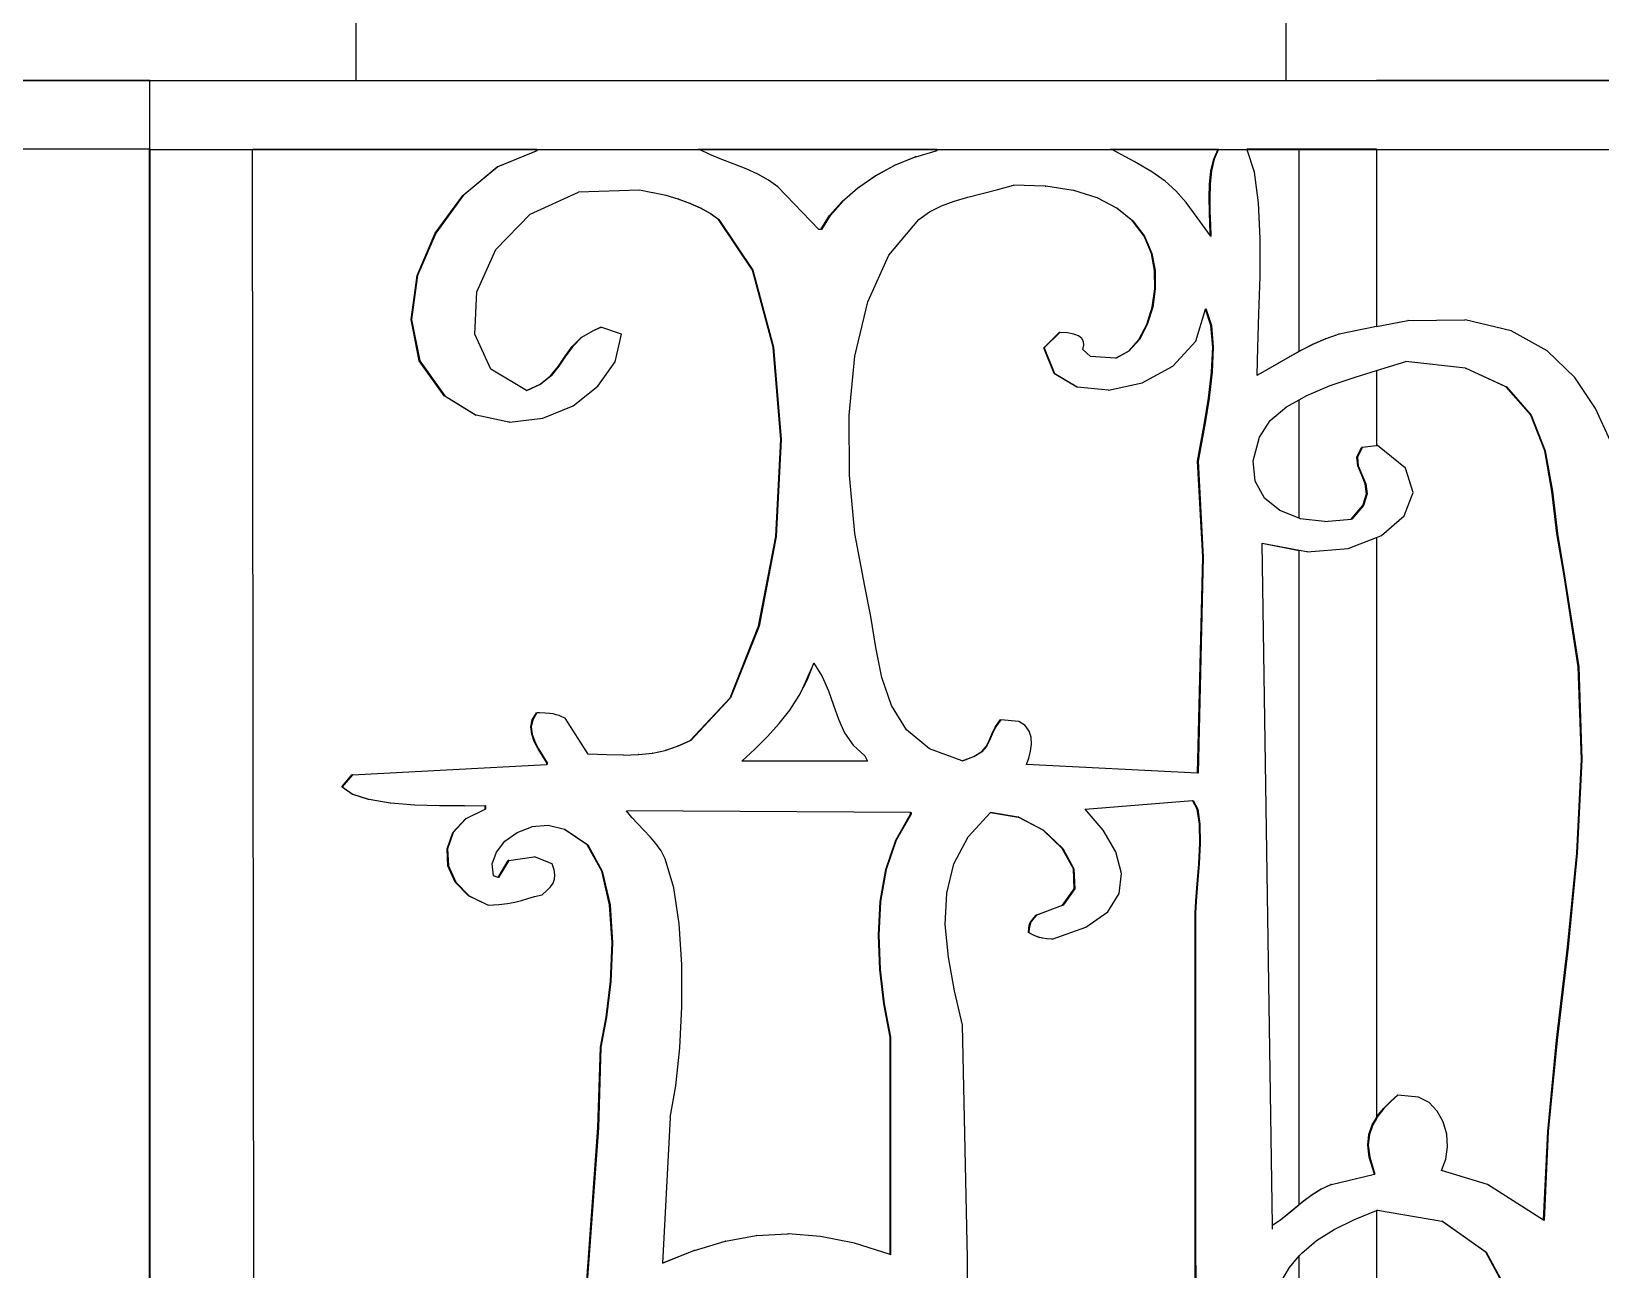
# Model space of a CAD drawing. Header units: inches. Extents: x 3672 to 10975, y -27382 to -746.
# Drawn here: x 4073.38 to 4088.57, y -26874.11 to -26862.12 of the extents above; entities that cross this region are included whole.
import ezdxf

# ---------------------------------------------------------------- set-up
doc = ezdxf.new("R2010")
doc.units = ezdxf.units.IN
doc.header["$LTSCALE"] = 17
doc.header["$MEASUREMENT"] = 0
doc.layers.add('25 BOT BAR', color=12, linetype='Continuous', lineweight=25)

# ---------------------------------------------------------------- blocks, each defined once
blk = doc.blocks.new('A$C99292ed1')
for p, q in [((2.519, 29.91), (0.015, 29.91)), ((2.519, 29.081), (2.519, 29.91)), ((2.519, 29.91), (3.227, 29.91)), ((3.227, 29.91), (13.639, 29.91)), ((13.639, 29.91), (14.387, 29.91)), ((36.749, 29.91), (14.387, 29.91)), ((2.514, 29.081), (0.839, 29.081)), ((2.514, 0), (2.514, 29.081)), ((2.519, 29.081), (2.514, 29.081)), ((2.519, 29.07), (2.519, 29.081)), ((3.511, 29.07), (2.519, 29.07)), ((2.519, 29.07), (2.519, 15.371)), ((3.511, 29.07), (3.511, 29.081)), ((3.511, 29.081), (6.259, 29.081)), ((3.524, 15.371), (3.511, 29.07)), ((6.259, 29.07), (3.511, 29.07)), ((5.88, 28.866), (6.259, 29.06)), ((6.263, 29.06), (5.884, 28.866)), ((6.259, 29.07), (6.259, 29.081)), ((6.259, 29.081), (6.263, 29.081)), ((6.259, 29.06), (6.259, 29.07)), ((6.263, 29.07), (6.259, 29.07)), ((6.263, 29.06), (6.259, 29.06)), ((6.263, 29.081), (6.263, 29.07)), ((7.844, 29.07), (6.263, 29.07)), ((6.263, 29.07), (6.263, 29.06)), ((7.844, 29.07), (7.826, 29.081)), ((7.826, 29.081), (10.127, 29.081)), ((7.938, 29.015), (7.844, 29.07)), ((10.127, 29.07), (7.844, 29.07)), ((8.054, 28.956), (7.938, 29.015)), ((9.929, 28.987), (10.127, 29.06)), ((10.127, 29.07), (10.127, 29.081)), ((10.127, 29.081), (10.132, 29.081)), ((10.127, 29.06), (10.127, 29.07)), ((10.132, 29.07), (10.127, 29.07)), ((10.132, 29.06), (10.127, 29.06)), ((10.132, 29.081), (10.132, 29.07)), ((11.834, 29.07), (10.132, 29.07)), ((10.132, 29.07), (10.132, 29.06)), ((11.834, 29.07), (11.818, 29.081)), ((11.818, 29.081), (12.855, 29.081)), ((12.044, 28.931), (11.834, 29.07)), ((12.851, 29.07), (11.834, 29.07)), ((12.812, 28.96), (12.851, 29.07)), ((12.856, 29.07), (12.817, 28.96)), ((12.851, 29.07), (12.855, 29.081)), ((12.856, 29.07), (12.851, 29.07)), ((12.855, 29.081), (12.859, 29.081)), ((12.859, 29.081), (12.856, 29.07)), ((13.135, 29.07), (12.856, 29.07)), ((13.135, 29.07), (13.132, 29.081)), ((13.639, 29.08), (13.132, 29.081)), ((13.206, 28.802), (13.135, 29.07)), ((13.639, 29.07), (13.135, 29.07)), ((14.387, 29.079), (13.639, 29.08)), ((13.639, 29.07), (13.639, 29.08)), ((14.387, 29.07), (13.639, 29.07)), ((13.639, 26.635), (13.639, 29.07)), ((14.387, 29.079), (14.387, 29.07)), ((14.387, 29.079), (22.979, 29.07)), ((14.387, 29.07), (14.387, 26.932)), ((22.979, 29.07), (14.387, 29.07)), ((5.545, 28.519), (5.88, 28.866)), ((5.884, 28.866), (5.55, 28.519)), ((5.884, 28.866), (5.88, 28.866)), ((8.172, 28.898), (8.054, 28.956)), ((8.289, 28.84), (8.172, 28.898)), ((9.537, 28.755), (9.726, 28.884)), ((9.731, 28.884), (9.542, 28.755)), ((9.726, 28.884), (9.924, 28.987)), ((9.731, 28.884), (9.726, 28.884)), ((9.929, 28.987), (9.731, 28.884)), ((9.929, 28.987), (9.924, 28.987)), ((12.213, 28.807), (12.044, 28.931)), ((12.786, 28.816), (12.812, 28.96)), ((12.817, 28.96), (12.791, 28.816)), ((12.817, 28.96), (12.812, 28.96)), ((8.4, 28.777), (8.289, 28.84)), ((8.503, 28.706), (8.4, 28.777)), ((8.594, 28.624), (8.503, 28.706)), ((9.365, 28.607), (9.537, 28.755)), ((9.542, 28.755), (9.37, 28.607)), ((9.542, 28.755), (9.537, 28.755)), ((12.342, 28.693), (12.213, 28.807)), ((12.773, 28.657), (12.786, 28.816)), ((12.791, 28.816), (12.778, 28.657)), ((12.791, 28.816), (12.786, 28.816)), ((13.247, 28.429), (13.206, 28.802)), ((6.199, 28.294), (6.666, 28.561)), ((7.255, 28.583), (6.666, 28.561)), ((7.383, 28.553), (7.255, 28.583)), ((7.388, 28.553), (7.383, 28.553)), ((7.51, 28.517), (7.388, 28.553)), ((8.59, 28.623), (8.591, 28.622)), ((8.991, 28.106), (8.594, 28.624)), ((9.216, 28.446), (9.365, 28.607)), ((9.37, 28.607), (9.221, 28.446)), ((9.37, 28.607), (9.365, 28.607)), ((10.434, 28.499), (10.723, 28.591)), ((10.723, 28.591), (10.875, 28.645)), ((11.182, 28.632), (10.875, 28.645)), ((11.182, 28.632), (11.187, 28.632)), ((11.453, 28.579), (11.187, 28.632)), ((11.458, 28.579), (11.453, 28.579)), ((11.684, 28.49), (11.458, 28.579)), ((12.447, 28.574), (12.342, 28.693)), ((12.545, 28.433), (12.447, 28.574)), ((12.769, 28.491), (12.773, 28.657)), ((12.778, 28.657), (12.773, 28.657)), ((12.778, 28.657), (12.774, 28.491)), ((5.279, 28.065), (5.545, 28.519)), ((5.55, 28.519), (5.284, 28.065)), ((5.55, 28.519), (5.545, 28.519)), ((7.515, 28.517), (7.51, 28.517)), ((7.63, 28.474), (7.515, 28.517)), ((7.743, 28.424), (7.63, 28.474)), ((7.635, 28.474), (7.63, 28.474)), ((7.635, 28.474), (7.748, 28.424)), ((7.846, 28.367), (7.743, 28.424)), ((7.748, 28.424), (7.743, 28.424)), ((7.748, 28.424), (7.851, 28.367)), ((9.096, 28.277), (9.216, 28.446)), ((9.221, 28.446), (9.101, 28.277)), ((9.221, 28.446), (9.216, 28.446)), ((10.177, 28.393), (10.301, 28.451)), ((10.301, 28.451), (10.434, 28.499)), ((11.875, 28.367), (11.684, 28.49)), ((11.688, 28.49), (11.684, 28.49)), ((11.688, 28.49), (11.879, 28.367)), ((12.652, 28.254), (12.545, 28.433)), ((12.771, 28.325), (12.769, 28.491)), ((12.774, 28.491), (12.769, 28.491)), ((12.774, 28.491), (12.776, 28.325)), ((13.262, 27.997), (13.247, 28.429)), ((5.867, 27.864), (6.199, 28.294)), ((7.939, 28.303), (7.846, 28.367)), ((7.851, 28.367), (7.846, 28.367)), ((7.851, 28.367), (7.944, 28.303)), ((8.019, 28.23), (7.939, 28.303)), ((7.944, 28.303), (7.939, 28.303)), ((7.944, 28.303), (8.024, 28.23)), ((9.011, 28.106), (9.096, 28.277)), ((9.101, 28.277), (9.016, 28.106)), ((9.101, 28.277), (9.096, 28.277)), ((9.958, 28.23), (10.062, 28.322)), ((10.062, 28.322), (10.177, 28.393)), ((12.026, 28.212), (11.875, 28.367)), ((11.879, 28.367), (11.875, 28.367)), ((11.879, 28.367), (12.031, 28.212)), ((12.78, 28.032), (12.652, 28.254)), ((12.776, 28.166), (12.771, 28.325)), ((12.776, 28.325), (12.771, 28.325)), ((12.776, 28.325), (12.781, 28.166)), ((8.349, 27.616), (8.019, 28.23)), ((8.024, 28.23), (8.019, 28.23)), ((8.024, 28.23), (8.354, 27.616)), ((9.011, 28.106), (8.991, 28.106)), ((9.016, 28.106), (9.011, 28.106)), ((9.669, 27.799), (9.958, 28.23)), ((12.138, 28.027), (12.026, 28.212)), ((12.031, 28.212), (12.026, 28.212)), ((12.031, 28.212), (12.142, 28.027)), ((12.78, 28.032), (12.776, 28.166)), ((12.781, 28.166), (12.776, 28.166)), ((12.781, 28.166), (12.785, 28.023)), ((5.104, 27.549), (5.279, 28.065)), ((5.284, 28.065), (5.109, 27.549)), ((5.284, 28.065), (5.279, 28.065)), ((12.21, 27.816), (12.138, 28.027)), ((12.142, 28.027), (12.138, 28.027)), ((12.142, 28.027), (12.215, 27.816)), ((12.785, 28.023), (12.78, 28.032)), ((13.261, 27.538), (13.262, 27.997)), ((5.683, 27.353), (5.867, 27.864)), ((9.466, 27.234), (9.669, 27.799)), ((12.24, 27.611), (12.21, 27.816)), ((12.215, 27.816), (12.21, 27.816)), ((12.215, 27.816), (12.245, 27.611)), ((5.045, 27.019), (5.104, 27.549)), ((5.109, 27.549), (5.049, 27.019)), ((5.109, 27.549), (5.104, 27.549)), ((8.548, 26.683), (8.349, 27.616)), ((8.354, 27.616), (8.349, 27.616)), ((8.354, 27.616), (8.553, 26.683)), ((12.242, 27.391), (12.24, 27.611)), ((12.245, 27.611), (12.24, 27.611)), ((12.245, 27.611), (12.247, 27.391)), ((13.25, 27.088), (13.261, 27.538)), ((5.663, 26.843), (5.683, 27.353)), ((12.217, 27.169), (12.242, 27.391)), ((12.247, 27.391), (12.222, 27.169)), ((12.247, 27.391), (12.242, 27.391)), ((9.341, 26.576), (9.466, 27.234)), ((12.165, 26.96), (12.217, 27.169)), ((12.222, 27.169), (12.17, 26.96)), ((12.222, 27.169), (12.217, 27.169)), ((12.64, 26.757), (12.733, 27.143)), ((12.733, 27.143), (12.736, 27.152)), ((12.786, 26.948), (12.733, 27.143)), ((12.736, 27.152), (12.79, 26.948)), ((13.238, 26.678), (13.25, 27.088)), ((5.124, 26.518), (5.045, 27.019)), ((5.049, 27.019), (5.045, 27.019)), ((5.049, 27.019), (5.129, 26.518)), ((6.69, 26.799), (6.804, 26.882)), ((6.809, 26.882), (6.694, 26.799)), ((6.804, 26.882), (6.879, 26.924)), ((6.809, 26.882), (6.804, 26.882)), ((6.881, 26.923), (6.809, 26.882)), ((6.879, 26.924), (6.881, 26.923)), ((6.883, 26.924), (6.881, 26.923)), ((7.082, 26.841), (6.883, 26.924)), ((12.088, 26.777), (12.165, 26.96)), ((12.17, 26.96), (12.093, 26.777)), ((12.17, 26.96), (12.165, 26.96)), ((12.803, 26.683), (12.786, 26.948)), ((12.79, 26.948), (12.786, 26.948)), ((12.79, 26.948), (12.808, 26.683)), ((14.387, 26.932), (14.025, 26.841)), ((14.387, 26.932), (14.69, 27.007)), ((14.694, 27.007), (14.69, 27.007)), ((14.694, 27.007), (15.241, 27.015)), ((15.246, 27.015), (15.241, 27.015)), ((15.69, 26.883), (15.246, 27.015)), ((16.04, 26.64), (15.69, 26.883)), ((5.818, 26.417), (5.663, 26.843)), ((6.605, 26.694), (6.69, 26.799)), ((6.694, 26.799), (6.61, 26.694)), ((6.694, 26.799), (6.69, 26.799)), ((7.019, 26.508), (7.082, 26.841)), ((11.169, 26.675), (11.317, 26.862)), ((11.322, 26.862), (11.173, 26.675)), ((11.322, 26.862), (11.317, 26.862)), ((11.322, 26.862), (11.324, 26.861)), ((11.398, 26.856), (11.324, 26.861)), ((11.458, 26.842), (11.398, 26.856)), ((11.504, 26.82), (11.458, 26.842)), ((11.535, 26.79), (11.504, 26.82)), ((11.552, 26.752), (11.535, 26.79)), ((11.555, 26.707), (11.552, 26.752)), ((11.987, 26.636), (12.088, 26.777)), ((12.093, 26.777), (11.992, 26.636)), ((12.093, 26.777), (12.088, 26.777)), ((12.418, 26.454), (12.64, 26.757)), ((13.772, 26.72), (13.892, 26.785)), ((13.897, 26.785), (13.777, 26.72)), ((13.892, 26.785), (14.02, 26.841)), ((13.897, 26.785), (13.892, 26.785)), ((14.025, 26.841), (13.897, 26.785)), ((14.025, 26.841), (14.02, 26.841)), ((6.471, 26.455), (6.536, 26.576)), ((6.541, 26.576), (6.476, 26.455)), ((6.536, 26.576), (6.605, 26.694)), ((6.541, 26.576), (6.536, 26.576)), ((6.61, 26.694), (6.541, 26.576)), ((6.61, 26.694), (6.605, 26.694)), ((8.622, 25.565), (8.548, 26.683)), ((8.553, 26.683), (8.548, 26.683)), ((8.553, 26.683), (8.627, 25.565)), ((9.284, 25.862), (9.341, 26.576)), ((11.267, 26.365), (11.169, 26.675)), ((11.173, 26.675), (11.169, 26.675)), ((11.173, 26.675), (11.271, 26.365)), ((11.545, 26.654), (11.555, 26.707)), ((11.62, 26.571), (11.545, 26.654)), ((11.863, 26.551), (11.987, 26.636)), ((11.992, 26.636), (11.868, 26.551)), ((11.992, 26.636), (11.987, 26.636)), ((12.792, 26.381), (12.803, 26.683)), ((12.808, 26.683), (12.797, 26.381)), ((12.808, 26.683), (12.803, 26.683)), ((13.232, 26.346), (13.238, 26.678)), ((13.548, 26.571), (13.639, 26.635)), ((13.639, 26.631), (13.553, 26.571)), ((13.639, 26.635), (13.658, 26.648)), ((13.663, 26.648), (13.639, 26.631)), ((13.639, 26.631), (13.639, 26.635)), ((13.658, 26.648), (13.772, 26.72)), ((13.663, 26.648), (13.658, 26.648)), ((13.777, 26.72), (13.663, 26.648)), ((13.777, 26.72), (13.772, 26.72)), ((16.308, 26.316), (16.04, 26.64)), ((5.366, 26.094), (5.124, 26.518)), ((5.129, 26.518), (5.124, 26.518)), ((5.129, 26.518), (5.371, 26.094)), ((6.395, 26.339), (6.471, 26.455)), ((6.476, 26.455), (6.4, 26.339)), ((6.476, 26.455), (6.471, 26.455)), ((6.854, 26.212), (7.019, 26.508)), ((11.863, 26.551), (11.62, 26.571)), ((11.868, 26.551), (11.863, 26.551)), ((12.119, 26.253), (12.418, 26.454)), ((13.335, 26.416), (13.441, 26.493)), ((13.446, 26.493), (13.339, 26.416)), ((13.441, 26.493), (13.548, 26.571)), ((13.446, 26.493), (13.441, 26.493)), ((13.553, 26.571), (13.446, 26.493)), ((13.553, 26.571), (13.548, 26.571)), ((14.387, 26.401), (14.67, 26.509)), ((15.248, 26.431), (14.67, 26.509)), ((15.639, 26.205), (15.248, 26.431)), ((15.248, 26.431), (15.253, 26.431)), ((15.253, 26.431), (15.644, 26.205)), ((6.162, 26.158), (5.818, 26.417)), ((6.296, 26.237), (6.395, 26.339)), ((6.4, 26.339), (6.301, 26.237)), ((6.4, 26.339), (6.395, 26.339)), ((11.491, 26.198), (11.267, 26.365)), ((11.271, 26.365), (11.267, 26.365)), ((11.271, 26.365), (11.495, 26.198)), ((12.763, 26.068), (12.792, 26.381)), ((12.797, 26.381), (12.768, 26.068)), ((12.797, 26.381), (12.792, 26.381)), ((13.339, 26.416), (13.231, 26.343)), ((13.231, 26.343), (13.232, 26.346)), ((13.232, 26.346), (13.335, 26.416)), ((13.339, 26.416), (13.335, 26.416)), ((13.938, 26.219), (14.181, 26.322)), ((14.181, 26.322), (14.387, 26.401)), ((14.387, 26.401), (14.387, 25.491)), ((16.508, 25.941), (16.308, 26.316)), ((6.162, 26.158), (6.296, 26.237)), ((6.164, 26.157), (6.162, 26.158)), ((6.301, 26.237), (6.164, 26.157)), ((6.301, 26.237), (6.296, 26.237)), ((6.613, 25.976), (6.854, 26.212)), ((11.495, 26.198), (11.491, 26.198)), ((11.79, 26.164), (11.495, 26.198)), ((11.791, 26.164), (11.79, 26.164)), ((11.795, 26.164), (11.791, 26.164)), ((11.795, 26.164), (12.119, 26.253)), ((13.713, 26.1), (13.938, 26.219)), ((15.644, 26.205), (15.639, 26.205)), ((15.881, 25.862), (15.639, 26.205)), ((15.644, 26.205), (15.885, 25.862)), ((5.669, 25.86), (5.366, 26.094)), ((5.371, 26.094), (5.366, 26.094)), ((5.371, 26.094), (5.674, 25.86)), ((6.319, 25.824), (6.613, 25.976)), ((12.724, 25.768), (12.763, 26.068)), ((12.768, 26.068), (12.729, 25.768)), ((12.768, 26.068), (12.763, 26.068)), ((13.516, 25.961), (13.639, 26.048)), ((13.639, 26.048), (13.713, 26.1)), ((13.639, 24.614), (13.639, 26.048)), ((5.674, 25.86), (5.669, 25.86)), ((5.993, 25.777), (5.674, 25.86)), ((5.998, 25.777), (6.319, 25.824)), ((9.287, 25.134), (9.284, 25.862)), ((13.36, 25.795), (13.516, 25.961)), ((15.885, 25.862), (15.881, 25.862)), ((16.015, 25.431), (15.881, 25.862)), ((15.885, 25.862), (16.02, 25.431)), ((16.652, 25.546), (16.508, 25.941)), ((5.996, 25.778), (5.993, 25.777)), ((5.998, 25.777), (5.996, 25.778)), ((12.656, 25.306), (12.724, 25.768)), ((12.729, 25.768), (12.661, 25.306)), ((12.729, 25.768), (12.724, 25.768)), ((13.256, 25.597), (13.36, 25.795)), ((8.574, 24.395), (8.622, 25.565)), ((8.627, 25.565), (8.579, 24.395)), ((8.627, 25.565), (8.622, 25.565)), ((13.195, 25.308), (13.256, 25.597)), ((14.198, 25.355), (14.243, 25.472)), ((14.248, 25.472), (14.203, 25.355)), ((14.248, 25.472), (14.243, 25.472)), ((14.387, 25.491), (14.248, 25.472)), ((14.387, 25.491), (14.392, 25.493)), ((14.397, 25.493), (14.392, 25.493)), ((14.668, 25.221), (14.397, 25.493)), ((16.085, 24.943), (16.015, 25.431)), ((16.02, 25.431), (16.015, 25.431)), ((16.02, 25.431), (16.09, 24.943)), ((12.706, 24.145), (12.656, 25.306)), ((12.661, 25.306), (12.656, 25.306)), ((12.661, 25.306), (12.711, 24.145)), ((13.215, 25.061), (13.195, 25.308)), ((14.203, 25.355), (14.198, 25.355)), ((14.206, 25.248), (14.198, 25.355)), ((14.203, 25.355), (14.21, 25.248)), ((14.21, 25.248), (14.206, 25.248)), ((14.241, 25.142), (14.206, 25.248)), ((14.21, 25.248), (14.246, 25.142)), ((14.744, 24.926), (14.668, 25.221)), ((9.341, 24.431), (9.287, 25.134)), ((13.303, 24.858), (13.215, 25.061)), ((14.246, 25.142), (14.241, 25.142)), ((14.279, 25.031), (14.241, 25.142)), ((14.246, 25.142), (14.284, 25.031)), ((14.256, 24.768), (14.292, 24.909)), ((14.297, 24.909), (14.261, 24.768)), ((14.284, 25.031), (14.279, 25.031)), ((14.292, 24.909), (14.279, 25.031)), ((14.284, 25.031), (14.297, 24.909)), ((14.297, 24.909), (14.292, 24.909)), ((14.656, 24.644), (14.744, 24.926)), ((16.09, 24.943), (16.085, 24.943)), ((16.134, 24.428), (16.085, 24.943)), ((16.09, 24.943), (16.138, 24.428)), ((13.451, 24.706), (13.303, 24.858)), ((14.144, 24.601), (14.256, 24.768)), ((14.261, 24.768), (14.149, 24.601)), ((14.261, 24.768), (14.256, 24.768)), ((13.639, 24.614), (13.451, 24.706)), ((13.648, 24.609), (13.639, 24.614)), ((13.884, 24.573), (13.648, 24.609)), ((13.884, 24.573), (14.144, 24.601)), ((14.149, 24.601), (14.144, 24.601)), ((14.435, 24.407), (14.656, 24.644)), ((8.409, 23.31), (8.574, 24.395)), ((8.579, 24.395), (8.414, 23.31)), ((8.579, 24.395), (8.574, 24.395)), ((9.437, 23.792), (9.341, 24.431)), ((13.281, 24.31), (13.281, 24.311)), ((13.281, 24.311), (13.639, 24.225)), ((13.639, 24.225), (13.281, 24.31)), ((13.38, 16.06), (13.281, 24.31)), ((14.112, 24.25), (14.387, 24.383)), ((14.387, 24.383), (14.435, 24.407)), ((14.387, 24.383), (14.387, 17.36)), ((16.202, 23.917), (16.134, 24.428)), ((16.138, 24.428), (16.134, 24.428)), ((16.138, 24.428), (16.207, 23.917)), ((12.656, 21.532), (12.706, 24.145)), ((12.711, 24.145), (12.661, 21.532)), ((12.711, 24.145), (12.706, 24.145)), ((13.712, 24.206), (13.639, 24.225)), ((13.639, 16.313), (13.639, 24.225)), ((13.715, 24.207), (13.712, 24.206)), ((13.717, 24.206), (13.715, 24.207)), ((13.717, 24.206), (14.112, 24.25)), ((16.34, 22.818), (16.202, 23.917)), ((16.207, 23.917), (16.202, 23.917)), ((16.207, 23.917), (16.345, 22.818)), ((9.495, 23.426), (9.437, 23.792)), ((9.542, 23.052), (9.495, 23.426)), ((8.132, 22.442), (8.409, 23.31)), ((8.414, 23.31), (8.137, 22.442)), ((8.414, 23.31), (8.409, 23.31)), ((9.602, 22.686), (9.542, 23.052)), ((8.879, 22.657), (8.942, 22.859)), ((8.942, 22.859), (8.908, 22.765)), ((8.942, 22.859), (9.024, 22.698)), ((16.345, 22.818), (16.34, 22.818)), ((16.371, 21.697), (16.34, 22.818)), ((16.345, 22.818), (16.376, 21.697)), ((8.801, 22.469), (8.879, 22.657)), ((8.908, 22.765), (8.833, 22.556)), ((8.874, 22.657), (8.833, 22.556)), ((8.908, 22.765), (8.874, 22.657)), ((8.879, 22.657), (8.874, 22.657)), ((9.024, 22.698), (9.084, 22.528)), ((9.694, 22.348), (9.602, 22.686)), ((8.833, 22.556), (8.801, 22.469)), ((9.084, 22.528), (9.133, 22.354)), ((7.746, 21.926), (8.132, 22.442)), ((8.137, 22.442), (7.751, 21.926)), ((8.137, 22.442), (8.132, 22.442)), ((8.71, 22.294), (8.801, 22.469)), ((9.133, 22.354), (9.182, 22.183)), ((9.841, 22.055), (9.694, 22.348)), ((6.204, 22.09), (6.218, 22.176)), ((6.223, 22.176), (6.209, 22.09)), ((6.218, 22.176), (6.259, 22.258)), ((6.223, 22.176), (6.218, 22.176)), ((6.263, 22.258), (6.223, 22.176)), ((6.259, 22.258), (6.263, 22.258)), ((6.288, 22.258), (6.263, 22.258)), ((6.344, 22.256), (6.288, 22.258)), ((6.388, 22.252), (6.344, 22.256)), ((6.422, 22.246), (6.388, 22.252)), ((6.451, 22.237), (6.422, 22.246)), ((6.477, 22.226), (6.451, 22.237)), ((6.505, 22.212), (6.477, 22.226)), ((6.536, 22.195), (6.505, 22.212)), ((6.533, 22.193), (6.533, 22.192)), ((6.759, 21.76), (6.536, 22.195)), ((8.607, 22.129), (8.71, 22.294)), ((9.182, 22.183), (9.241, 22.019)), ((10.696, 22.086), (10.747, 22.175)), ((10.751, 22.174), (10.701, 22.086)), ((10.747, 22.175), (10.751, 22.174)), ((10.925, 22.154), (10.751, 22.174)), ((6.213, 22.002), (6.204, 22.09)), ((6.209, 22.09), (6.204, 22.09)), ((6.209, 22.09), (6.218, 22.002)), ((8.495, 21.973), (8.607, 22.129)), ((9.241, 22.019), (9.323, 21.869)), ((10.062, 21.826), (9.841, 22.055)), ((10.664, 22.003), (10.696, 22.086)), ((10.701, 22.086), (10.669, 22.003)), ((10.701, 22.086), (10.696, 22.086)), ((10.987, 22.105), (10.925, 22.154)), ((11.026, 22.04), (10.987, 22.105)), ((11.045, 21.965), (11.026, 22.04)), ((6.238, 21.912), (6.213, 22.002)), ((6.218, 22.002), (6.213, 22.002)), ((6.218, 22.002), (6.243, 21.912)), ((6.274, 21.824), (6.238, 21.912)), ((6.243, 21.912), (6.238, 21.912)), ((6.243, 21.912), (6.279, 21.824)), ((7.625, 21.855), (7.746, 21.926)), ((7.751, 21.926), (7.63, 21.855)), ((7.751, 21.926), (7.746, 21.926)), ((8.374, 21.823), (8.495, 21.973)), ((9.323, 21.869), (9.437, 21.739)), ((10.61, 21.854), (10.639, 21.925)), ((10.644, 21.925), (10.615, 21.854)), ((10.639, 21.925), (10.664, 22.003)), ((10.644, 21.925), (10.639, 21.925)), ((10.669, 22.003), (10.644, 21.925)), ((10.669, 22.003), (10.664, 22.003)), ((11.04, 21.797), (11.049, 21.882)), ((11.049, 21.882), (11.045, 21.965)), ((6.316, 21.738), (6.274, 21.824)), ((6.279, 21.824), (6.274, 21.824)), ((6.279, 21.824), (6.321, 21.738)), ((6.358, 21.656), (6.316, 21.738)), ((6.321, 21.738), (6.316, 21.738)), ((6.321, 21.738), (6.363, 21.656)), ((6.94, 21.752), (6.759, 21.76)), ((7.102, 21.749), (6.94, 21.752)), ((7.102, 21.749), (7.243, 21.755)), ((7.248, 21.755), (7.243, 21.755)), ((7.248, 21.755), (7.377, 21.773)), ((7.382, 21.773), (7.377, 21.773)), ((7.382, 21.773), (7.503, 21.805)), ((7.503, 21.805), (7.625, 21.855)), ((7.508, 21.805), (7.503, 21.805)), ((7.63, 21.855), (7.508, 21.805)), ((7.63, 21.855), (7.625, 21.855)), ((8.247, 21.677), (8.374, 21.823)), ((9.437, 21.739), (9.462, 21.677)), ((10.377, 21.678), (10.062, 21.826)), ((10.377, 21.678), (10.49, 21.73)), ((10.495, 21.73), (10.38, 21.677)), ((10.49, 21.73), (10.564, 21.789)), ((10.495, 21.73), (10.49, 21.73)), ((10.569, 21.789), (10.495, 21.73)), ((10.564, 21.789), (10.61, 21.854)), ((10.569, 21.789), (10.564, 21.789)), ((10.615, 21.854), (10.569, 21.789)), ((10.615, 21.854), (10.61, 21.854)), ((11.023, 21.713), (11.04, 21.797)), ((4.478, 21.511), (6.358, 21.636)), ((6.358, 21.636), (6.358, 21.656)), ((6.363, 21.656), (6.358, 21.656)), ((6.363, 21.636), (6.358, 21.636)), ((6.363, 21.656), (6.363, 21.636)), ((9.462, 21.677), (8.247, 21.677)), ((10.38, 21.677), (10.377, 21.678)), ((11, 21.636), (11.023, 21.713)), ((12.656, 21.532), (11, 21.636)), ((16.326, 20.562), (16.371, 21.697)), ((16.376, 21.697), (16.331, 20.562)), ((16.376, 21.697), (16.371, 21.697)), ((4.374, 21.366), (4.473, 21.511)), ((4.478, 21.511), (4.379, 21.366)), ((4.478, 21.511), (4.473, 21.511)), ((12.661, 21.532), (12.656, 21.532)), ((4.474, 21.274), (4.374, 21.366)), ((4.379, 21.366), (4.374, 21.366)), ((4.379, 21.366), (4.478, 21.274)), ((4.636, 21.21), (4.474, 21.274)), ((4.478, 21.274), (4.474, 21.274)), ((4.478, 21.274), (4.641, 21.21)), ((4.641, 21.21), (4.636, 21.21)), ((4.844, 21.168), (4.641, 21.21)), ((4.849, 21.168), (4.844, 21.168)), ((5.079, 21.144), (4.849, 21.168)), ((5.083, 21.144), (5.079, 21.144)), ((5.322, 21.134), (5.083, 21.144)), ((5.327, 21.134), (5.322, 21.134)), ((5.556, 21.133), (5.327, 21.134)), ((5.561, 21.133), (5.556, 21.133)), ((5.561, 21.133), (5.763, 21.138)), ((5.763, 21.096), (5.763, 21.138)), ((5.763, 21.138), (5.767, 21.138)), ((5.767, 21.138), (5.767, 21.096)), ((11.57, 21.096), (12.607, 21.2)), ((12.653, 21.094), (12.607, 21.2)), ((12.607, 21.2), (12.612, 21.2)), ((12.612, 21.2), (12.658, 21.094)), ((5.449, 20.812), (5.571, 20.979)), ((5.576, 20.979), (5.454, 20.812)), ((5.571, 20.979), (5.763, 21.096)), ((5.576, 20.979), (5.571, 20.979)), ((5.767, 21.096), (5.576, 20.979)), ((5.767, 21.096), (5.763, 21.096)), ((9.879, 21.055), (7.131, 21.076)), ((7.182, 20.995), (7.131, 21.076)), ((7.239, 20.918), (7.182, 20.995)), ((9.735, 20.721), (9.879, 21.034)), ((9.884, 21.034), (9.74, 20.721)), ((9.879, 21.034), (9.879, 21.055)), ((9.879, 21.055), (9.884, 21.055)), ((9.884, 21.034), (9.879, 21.034)), ((9.884, 21.055), (9.884, 21.034)), ((10.435, 20.761), (10.652, 21.054)), ((10.652, 21.054), (10.653, 21.055)), ((10.921, 20.996), (10.652, 21.054)), ((10.653, 21.055), (10.921, 20.996)), ((10.925, 20.996), (10.921, 20.996)), ((11.161, 20.839), (10.921, 20.996)), ((10.925, 20.996), (11.165, 20.839)), ((11.744, 20.839), (11.57, 21.096)), ((12.675, 20.913), (12.653, 21.094)), ((12.653, 21.094), (12.658, 21.094)), ((12.658, 21.094), (12.679, 20.913)), ((5.394, 20.614), (5.449, 20.812)), ((5.454, 20.812), (5.399, 20.614)), ((5.454, 20.812), (5.449, 20.812)), ((5.954, 20.707), (6.072, 20.813)), ((6.072, 20.813), (6.214, 20.88)), ((6.372, 20.896), (6.214, 20.88)), ((6.531, 20.847), (6.372, 20.896)), ((6.75, 20.663), (6.531, 20.847)), ((6.536, 20.847), (6.531, 20.847)), ((6.536, 20.847), (6.755, 20.663)), ((7.299, 20.84), (7.239, 20.918)), ((7.359, 20.761), (7.299, 20.84)), ((11.346, 20.619), (11.161, 20.839)), ((11.165, 20.839), (11.161, 20.839)), ((11.165, 20.839), (11.351, 20.619)), ((11.865, 20.577), (11.744, 20.839)), ((12.679, 20.913), (12.675, 20.913)), ((12.677, 20.684), (12.675, 20.913)), ((12.679, 20.913), (12.682, 20.684)), ((5.871, 20.576), (5.954, 20.707)), ((6.891, 20.345), (6.75, 20.663)), ((6.755, 20.663), (6.75, 20.663)), ((6.755, 20.663), (6.896, 20.345)), ((7.415, 20.678), (7.359, 20.761)), ((7.464, 20.59), (7.415, 20.678)), ((9.639, 20.366), (9.735, 20.721)), ((9.74, 20.721), (9.644, 20.366)), ((9.74, 20.721), (9.735, 20.721)), ((10.298, 20.433), (10.435, 20.761)), ((12.667, 20.434), (12.677, 20.684)), ((12.682, 20.684), (12.672, 20.434)), ((12.682, 20.684), (12.677, 20.684)), ((5.402, 20.407), (5.394, 20.614)), ((5.399, 20.614), (5.394, 20.614)), ((5.399, 20.614), (5.407, 20.407)), ((5.83, 20.432), (5.871, 20.576)), ((5.991, 20.474), (6.234, 20.516)), ((6.234, 20.516), (6.235, 20.515)), ((6.239, 20.516), (6.235, 20.515)), ((6.412, 20.433), (6.239, 20.516)), ((7.503, 20.495), (7.464, 20.59)), ((11.351, 20.619), (11.346, 20.619)), ((11.454, 20.372), (11.346, 20.619)), ((11.351, 20.619), (11.459, 20.372)), ((11.92, 20.318), (11.865, 20.577)), ((16.236, 19.426), (16.326, 20.562)), ((16.331, 20.562), (16.241, 19.426)), ((16.331, 20.562), (16.326, 20.562)), ((5.473, 20.211), (5.402, 20.407)), ((5.407, 20.407), (5.402, 20.407)), ((5.407, 20.407), (5.477, 20.211)), ((5.842, 20.288), (5.83, 20.432)), ((5.887, 20.268), (5.986, 20.474)), ((5.991, 20.474), (5.891, 20.267)), ((5.991, 20.474), (5.986, 20.474)), ((6.431, 20.359), (6.412, 20.433)), ((6.438, 20.298), (6.431, 20.359)), ((7.587, 20.143), (7.503, 20.495)), ((9.585, 19.979), (9.639, 20.366)), ((9.644, 20.366), (9.589, 19.979)), ((9.644, 20.366), (9.639, 20.366)), ((10.229, 20.077), (10.298, 20.433)), ((11.459, 20.372), (11.454, 20.372)), ((11.463, 20.131), (11.454, 20.372)), ((11.459, 20.372), (11.468, 20.131)), ((12.652, 20.191), (12.667, 20.434)), ((12.672, 20.434), (12.657, 20.191)), ((12.672, 20.434), (12.667, 20.434)), ((5.602, 20.047), (5.473, 20.211)), ((5.477, 20.211), (5.473, 20.211)), ((5.477, 20.211), (5.607, 20.047)), ((5.887, 20.268), (5.842, 20.288)), ((5.891, 20.267), (5.887, 20.268)), ((6.394, 20.156), (6.42, 20.2)), ((6.42, 20.2), (6.434, 20.247)), ((6.434, 20.247), (6.438, 20.298)), ((6.967, 19.937), (6.891, 20.345)), ((6.896, 20.345), (6.891, 20.345)), ((6.896, 20.345), (6.971, 19.937)), ((11.898, 20.073), (11.92, 20.318)), ((5.787, 19.935), (5.602, 20.047)), ((5.607, 20.047), (5.602, 20.047)), ((5.607, 20.047), (5.792, 19.935)), ((6.239, 20.036), (6.313, 20.059)), ((6.313, 20.059), (6.359, 20.11)), ((6.359, 20.11), (6.394, 20.156)), ((7.64, 19.706), (7.587, 20.143)), ((10.215, 19.698), (10.229, 20.077)), ((11.35, 19.932), (11.463, 20.131)), ((11.468, 20.131), (11.355, 19.932)), ((11.468, 20.131), (11.463, 20.131)), ((11.787, 19.852), (11.898, 20.073)), ((12.638, 19.981), (12.652, 20.191)), ((12.657, 20.191), (12.643, 19.981)), ((12.657, 20.191), (12.652, 20.191)), ((5.792, 19.935), (5.787, 19.935)), ((5.792, 19.935), (5.895, 19.941)), ((5.895, 19.941), (5.979, 19.953)), ((5.979, 19.953), (6.05, 19.969)), ((6.05, 19.969), (6.113, 19.99)), ((6.113, 19.99), (6.174, 20.013)), ((6.174, 20.013), (6.239, 20.036)), ((6.99, 19.478), (6.967, 19.937)), ((6.971, 19.937), (6.967, 19.937)), ((6.971, 19.937), (6.995, 19.478)), ((9.567, 19.571), (9.585, 19.979)), ((9.589, 19.979), (9.572, 19.571)), ((9.589, 19.979), (9.585, 19.979)), ((11.094, 19.811), (11.35, 19.932)), ((11.355, 19.932), (11.099, 19.811)), ((11.355, 19.932), (11.35, 19.932)), ((12.632, 19.831), (12.638, 19.981)), ((12.643, 19.981), (12.636, 19.831)), ((12.643, 19.981), (12.638, 19.981)), ((11.044, 19.739), (11.058, 19.761)), ((11.062, 19.761), (11.049, 19.739)), ((11.058, 19.761), (11.074, 19.784)), ((11.062, 19.761), (11.058, 19.761)), ((11.079, 19.784), (11.062, 19.761)), ((11.074, 19.784), (11.094, 19.811)), ((11.079, 19.784), (11.074, 19.784)), ((11.099, 19.811), (11.079, 19.784)), ((11.099, 19.811), (11.094, 19.811)), ((11.574, 19.665), (11.787, 19.852)), ((12.636, 19.831), (12.632, 19.831)), ((12.632, 15.787), (12.632, 19.831)), ((12.636, 19.831), (12.636, 15.787)), ((7.666, 19.216), (7.64, 19.706)), ((10.245, 19.302), (10.215, 19.698)), ((11.02, 19.603), (11.022, 19.65)), ((11.049, 19.584), (11.02, 19.603)), ((11.024, 19.603), (11.02, 19.603)), ((11.022, 19.65), (11.027, 19.687)), ((11.027, 19.65), (11.022, 19.65)), ((11.027, 19.65), (11.024, 19.603)), ((11.024, 19.603), (11.053, 19.584)), ((11.027, 19.687), (11.034, 19.715)), ((11.032, 19.687), (11.027, 19.687)), ((11.032, 19.687), (11.027, 19.65)), ((11.039, 19.715), (11.032, 19.687)), ((11.034, 19.715), (11.044, 19.739)), ((11.039, 19.715), (11.034, 19.715)), ((11.049, 19.739), (11.039, 19.715)), ((11.049, 19.739), (11.044, 19.739)), ((11.248, 19.52), (11.574, 19.665)), ((6.975, 19.011), (6.99, 19.478)), ((6.995, 19.478), (6.98, 19.011)), ((6.995, 19.478), (6.99, 19.478)), ((9.581, 19.155), (9.567, 19.571)), ((9.572, 19.571), (9.567, 19.571)), ((9.572, 19.571), (9.585, 19.155)), ((11.053, 19.584), (11.049, 19.584)), ((11.074, 19.568), (11.049, 19.584)), ((11.053, 19.584), (11.079, 19.568)), ((11.079, 19.568), (11.074, 19.568)), ((11.098, 19.554), (11.074, 19.568)), ((11.079, 19.568), (11.103, 19.554)), ((11.124, 19.543), (11.098, 19.554)), ((11.103, 19.554), (11.098, 19.554)), ((11.103, 19.554), (11.129, 19.543)), ((11.129, 19.543), (11.124, 19.543)), ((11.155, 19.534), (11.129, 19.543)), ((11.16, 19.534), (11.155, 19.534)), ((11.194, 19.526), (11.16, 19.534)), ((11.199, 19.526), (11.194, 19.526)), ((11.243, 19.52), (11.199, 19.526)), ((11.244, 19.521), (11.243, 19.52)), ((11.248, 19.52), (11.244, 19.521)), ((10.304, 18.895), (10.245, 19.302)), ((16.131, 18.3), (16.236, 19.426)), ((16.241, 19.426), (16.136, 18.3)), ((16.241, 19.426), (16.236, 19.426)), ((7.667, 18.705), (7.666, 19.216)), ((9.62, 18.74), (9.581, 19.155)), ((9.585, 19.155), (9.581, 19.155)), ((9.585, 19.155), (9.625, 18.74)), ((6.933, 18.576), (6.975, 19.011)), ((6.98, 19.011), (6.938, 18.576)), ((6.98, 19.011), (6.975, 19.011)), ((10.38, 18.483), (10.304, 18.895)), ((7.647, 18.205), (7.667, 18.705)), ((9.681, 18.338), (9.62, 18.74)), ((9.625, 18.74), (9.62, 18.74)), ((9.625, 18.74), (9.685, 18.338)), ((6.879, 18.214), (6.933, 18.576)), ((6.938, 18.576), (6.883, 18.214)), ((6.938, 18.576), (6.933, 18.576)), ((10.429, 15.663), (10.38, 18.483)), ((9.681, 15.706), (9.681, 18.338)), ((9.685, 18.338), (9.681, 18.338)), ((9.685, 18.338), (9.685, 15.704)), ((16.044, 17.194), (16.131, 18.3)), ((16.136, 18.3), (16.049, 17.194)), ((16.136, 18.3), (16.131, 18.3)), ((6.854, 17.239), (6.879, 18.214)), ((6.883, 18.214), (6.859, 17.239)), ((6.883, 18.214), (6.879, 18.214)), ((7.608, 17.747), (7.647, 18.205)), ((7.553, 17.363), (7.608, 17.747)), ((14.522, 17.557), (14.591, 17.633)), ((14.595, 17.633), (14.527, 17.557)), ((14.595, 17.633), (14.591, 17.633)), ((14.794, 17.612), (14.595, 17.633)), ((14.395, 17.379), (14.456, 17.473)), ((14.46, 17.473), (14.4, 17.379)), ((14.456, 17.473), (14.522, 17.557)), ((14.46, 17.473), (14.456, 17.473)), ((14.527, 17.557), (14.46, 17.473)), ((14.527, 17.557), (14.522, 17.557)), ((14.896, 17.544), (14.794, 17.612)), ((14.976, 17.44), (14.896, 17.544)), ((7.553, 17.363), (7.479, 15.603)), ((14.347, 17.275), (14.387, 17.36)), ((14.387, 17.35), (14.352, 17.275)), ((14.387, 17.36), (14.395, 17.379)), ((14.4, 17.379), (14.387, 17.35)), ((14.387, 17.36), (14.387, 17.35)), ((14.4, 17.379), (14.395, 17.379)), ((15.033, 17.31), (14.976, 17.44)), ((6.68, 14.273), (6.854, 17.239)), ((6.859, 17.239), (6.749, 15.371)), ((6.859, 17.239), (6.854, 17.239)), ((14.314, 17.158), (14.347, 17.275)), ((14.352, 17.275), (14.319, 17.158)), ((14.352, 17.275), (14.347, 17.275)), ((15.067, 17.163), (15.033, 17.31)), ((15.076, 17.01), (15.067, 17.163)), ((16.004, 16.123), (16.044, 17.194)), ((16.049, 17.194), (16.009, 16.119)), ((16.049, 17.194), (16.044, 17.194)), ((14.303, 17.029), (14.314, 17.158)), ((14.318, 16.886), (14.303, 17.029)), ((14.308, 17.029), (14.303, 17.029)), ((14.319, 17.158), (14.308, 17.029)), ((14.308, 17.029), (14.323, 16.886)), ((14.319, 17.158), (14.314, 17.158)), ((15.059, 16.859), (15.076, 17.01)), ((14.323, 16.886), (14.318, 16.886)), ((14.367, 16.679), (14.318, 16.886)), ((14.323, 16.886), (14.372, 16.679)), ((15.017, 16.721), (15.059, 16.859)), ((15.463, 16.555), (15.017, 16.721)), ((13.848, 16.496), (13.946, 16.555)), ((13.951, 16.555), (13.852, 16.496)), ((13.951, 16.555), (13.946, 16.555)), ((13.951, 16.555), (14.367, 16.679)), ((14.372, 16.679), (14.367, 16.679)), ((16.004, 16.123), (15.463, 16.555)), ((13.682, 16.356), (13.761, 16.429)), ((13.766, 16.429), (13.687, 16.356)), ((13.761, 16.429), (13.848, 16.496)), ((13.766, 16.429), (13.761, 16.429)), ((13.852, 16.496), (13.766, 16.429)), ((13.852, 16.496), (13.848, 16.496)), ((13.534, 16.203), (13.608, 16.28)), ((13.612, 16.28), (13.539, 16.203)), ((13.608, 16.28), (13.639, 16.313)), ((13.612, 16.28), (13.608, 16.28)), ((13.639, 16.308), (13.612, 16.28)), ((13.687, 16.356), (13.639, 16.308)), ((13.639, 16.313), (13.682, 16.356)), ((13.639, 16.308), (13.639, 16.313)), ((13.687, 16.356), (13.682, 16.356)), ((13.38, 16.06), (13.458, 16.128)), ((13.462, 16.128), (13.38, 16.057)), ((13.458, 16.128), (13.534, 16.203)), ((13.462, 16.128), (13.458, 16.128)), ((13.539, 16.203), (13.462, 16.128)), ((13.539, 16.203), (13.534, 16.203)), ((13.978, 16.008), (14.174, 16.129)), ((14.174, 16.129), (14.387, 16.238)), ((14.397, 16.244), (14.387, 16.238)), ((14.387, 16.238), (14.387, 13.359)), ((14.397, 16.244), (15.021, 16.11)), ((15.444, 15.736), (15.021, 16.11)), ((15.021, 16.11), (15.026, 16.11)), ((15.026, 16.11), (15.449, 15.736)), ((16.009, 16.119), (16.004, 16.123)), ((8.389, 15.935), (8.688, 15.955)), ((8.688, 15.955), (8.69, 15.955)), ((8.693, 15.955), (8.69, 15.955)), ((9.006, 15.925), (8.693, 15.955)), ((13.38, 16.057), (13.38, 16.06)), ((13.38, 16.015), (13.38, 16.057)), ((13.808, 15.875), (13.978, 16.008)), ((7.787, 15.755), (8.084, 15.867)), ((8.089, 15.867), (8.084, 15.867)), ((8.089, 15.867), (8.384, 15.935)), ((8.389, 15.935), (8.384, 15.935)), ((9.335, 15.842), (9.006, 15.925)), ((9.681, 15.706), (9.335, 15.842)), ((13.664, 15.724), (13.808, 15.875)), ((7.787, 15.755), (7.478, 15.601)), ((7.479, 15.603), (7.783, 15.755)), ((7.787, 15.755), (7.783, 15.755)), ((9.685, 15.704), (9.681, 15.706)), ((10.429, 15.371), (10.429, 15.663)), ((12.656, 8.487), (12.632, 15.787)), ((12.636, 15.787), (12.632, 15.787)), ((12.636, 15.787), (12.638, 15.371)), ((13.545, 15.549), (13.639, 15.689)), ((13.639, 15.689), (13.664, 15.724)), ((13.639, 13.922), (13.639, 15.689)), ((15.449, 15.736), (15.444, 15.736)), ((15.67, 15.211), (15.444, 15.736)), ((15.449, 15.736), (15.607, 15.371)), ((7.478, 15.601), (7.479, 15.603)), ((13.463, 15.371), (13.545, 15.549))]:
    blk.add_line(p, q)

msp = doc.modelspace()

# ---------------------------------------------------------------- linework, layer by layer
at = {"layer": '25 BOT BAR'}
for p, q in [((4076.525, -26862.596), (4076.525, -26797.596)), ((4085.525, -26862.596), (4085.525, -26803.596)), ((4072.025, -26862.596), (4220.025, -26862.596))]:
    msp.add_line(p, q, dxfattribs=at)

# ---------------------------------------------------------------- block references
at = {"layer": '25 BOT BAR', "yscale": 0.8}
msp.add_blockref('A$C99292ed1', (4072.01, -26886.524), dxfattribs=at)

doc.saveas('drawing.dxf')
